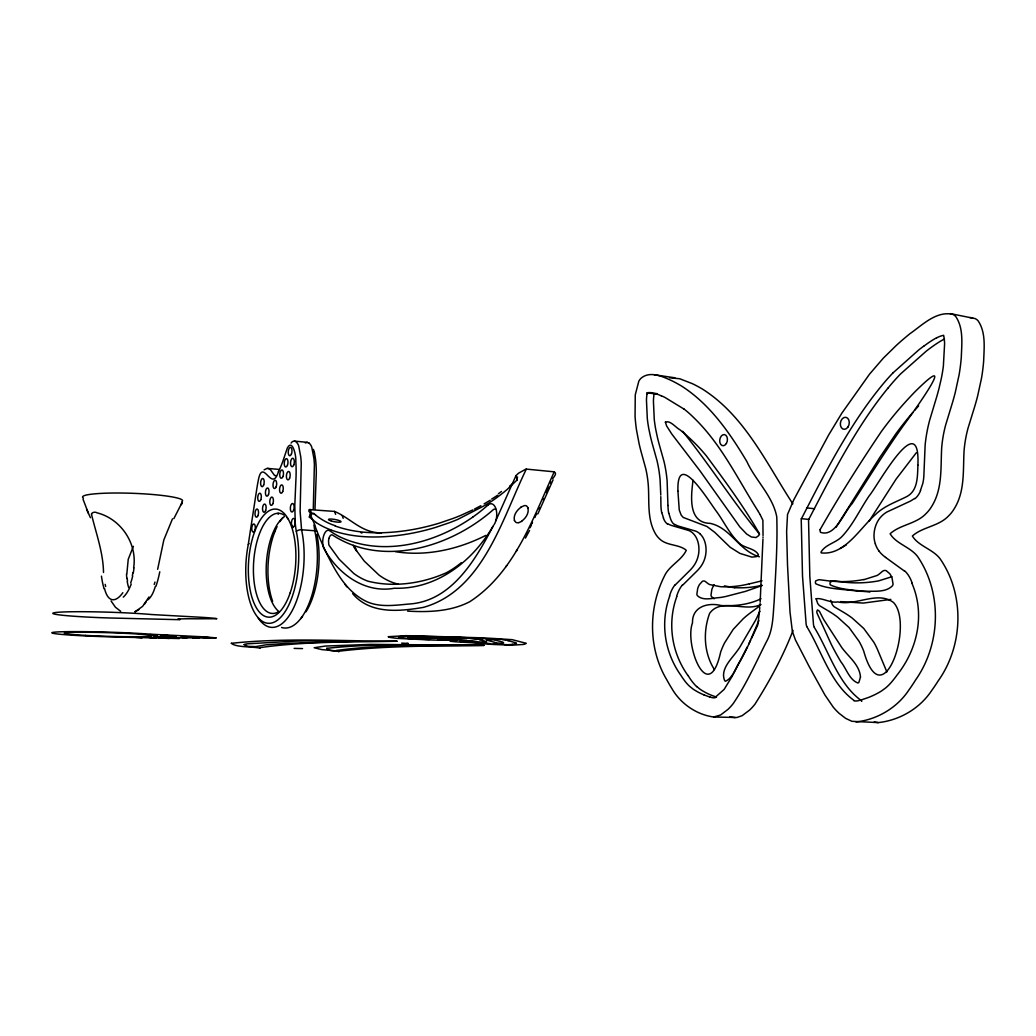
<?xml version="1.0" encoding="UTF-8"?>
<svg xmlns="http://www.w3.org/2000/svg" width="1036" height="1036" viewBox="0 0 1036 1036"><rect width="100%" height="100%" fill="white"/><g stroke="black" fill="none" stroke-linecap="round" stroke-linejoin="round"><path stroke-width="1.5" d="M313.286 509.233L314.387 464.452A57.485 25.278 -84.9 0 0 313.843 458.029L311.771 447.202A16.11 7.187 -84.6 0 0 310.761 445.091A17.664 7.887 -84.6 0 0 309.091 443.136M314.996 509.065L316.304 472.805A60.658 26.677 -85 0 0 315.514 458.948M763.027 535.521L762.897 520.681A20.461 14.219 -83.7 0 0 762.859 520.227L760.113 514.581M762.988 537.658L763.001 536.946M762.962 539.07L760.152 602.214M295.234 522.416L294.794 505.503L296.037 477.026A72.313 30.989 -85 0 0 295.804 461.318C296.335 456.462 292.761 438.655 287.477 447.694A20.5 9.039 -84.6 0 0 287.244 448.251L284.369 456.772M760.01 604.351L760.048 603.638M295.208 522.779L295.351 524.255A50.816 23.09 -85.3 0 0 296.309 531.39M759.777 607.549L759.634 609.414M759.543 610.554L758.093 623.167A23.491 16.33 -86.9 0 1 757.989 623.698L757.86 624.307A9.298 6.501 -87.1 0 1 757.692 624.967A5.568 3.898 -87.1 0 1 757.51 625.537L757.484 625.576M133.644 567.793C137.555 543.33 120.539 518.389 96.503 512.69M893.149 372.714A220.979 177.493 -82.2 0 0 880.885 386.635C848.432 426.495 824.449 474.035 801.268 519.075A21.342 15.462 -83.1 0 0 801.229 519.554L802.499 575.938L806.125 624.06A24.696 18.065 -86.9 0 0 806.228 624.591L806.384 625.291A9.661 7.019 -87.1 0 0 806.539 625.874A5.763 4.183 -87.2 0 0 806.733 626.443L806.759 626.482M646.943 394.315L647.176 392.774A29.358 18.868 -81.4 0 1 650.025 392.618L650.194 392.605A41.932 26.962 -81.7 0 1 651.605 392.748L652.032 392.812M248.277 544.418L257.019 487.412A101.062 45.014 -85.3 0 1 257.847 482.672A58.443 25.537 -85.2 0 1 258.081 481.52C262.587 455.167 271.587 494.366 278.451 471.626M654.117 393.758L653.884 395.286A39.329 25.719 -80.4 0 0 653.431 401.178L654.26 419.476A111.577 75.149 -79.6 0 0 655.762 429.551L657.212 436.467A197.837 137.011 -77.7 0 0 659.038 443.771L663.934 461.214A96.011 60.567 -83.8 0 1 667.119 480.924L667.935 505.464M132.971 572.597L132.349 575.679M693.032 480.264C691.103 495.752 687.632 522.934 710.217 523.374C730.833 527.816 739.328 551.152 759.375 556.785M157.653 569.308L163.83 539.937L172.494 518.816M316.226 522.52L309.388 517.106L310.347 513.196L308.793 511.046L309.129 509.595L334.55 511.421C350.544 518.052 361.603 533.113 381.546 532.892M793.045 630.432C783.087 656.202 769.683 681.04 754.843 704.35A69.295 47.63 -88.1 0 1 749.546 710.126L742.1 715.695L736.855 717.508L713.623 717.003C696.334 714.607 680.406 703.548 671.768 688.357A173.841 122.131 -85.2 0 1 666.77 679.758C647.668 647.785 648.303 606.215 665.604 573.802C671.004 564.801 681.934 559.699 686.272 550.297C679.046 543.978 666.511 546.076 659.336 538.642A28.969 19.114 -83.8 0 1 655.464 533.786C647.073 519.282 649.352 502.136 648.355 486.156A78.878 49.495 -83.8 0 0 645.609 468.065L640.947 451.191A216.628 149.378 -77.8 0 1 639.07 443.537L636.492 429.888A127.635 85.496 -79.7 0 1 635.806 424.669A134.253 90.145 -79.6 0 1 635.055 416.252L635.262 394.845L638.811 381.222A12.186 7.77 -80.5 0 1 640.883 378.386C649.676 370.59 662.444 376.405 671.509 380.6A259.881 165.177 -87.1 0 1 681.649 386.117C710.074 404.286 729.875 433.074 746.891 461.59C755.542 480.549 772.843 496.05 776.767 516.899C777.66 545.208 775.563 573.53 774.151 601.786C772.973 615.306 773.27 629.733 766.368 641.906C755.775 662.677 746.386 684.304 733.203 703.599A69.826 47.332 -88 0 1 727.932 709.427L720.525 715.034L713.623 717.003M669.722 596.05C660.1 622.623 664.465 652.253 680.846 675.265A112.523 77.998 -86.2 0 0 682.102 677.194L684.148 680.108A55.789 38.008 -87.6 0 0 689.51 686.22L692.67 688.772A73.556 50.285 -87.1 0 0 695.065 690.365L698.018 692.074A129.137 89.005 -85.3 0 0 703.884 694.845M676.806 596.555C667.158 623.063 671.561 652.654 687.982 675.576M284.123 457.511L282.919 461.059A60.723 25.835 -84.3 0 1 278.451 471.639M181.986 502.719L173.854 518.609M91.453 514.128C95.947 533.048 103.212 552.33 103.509 572.481M920.421 490.546L922.778 483.54A34.538 26.094 -80.6 0 0 923.931 474.112L925.148 444.897A125.343 100.855 -76.8 0 1 929.616 420.357L936.505 397.513A200.906 140.106 -77.5 0 0 939.121 387.969L941.193 379.021A121.73 87.827 -77 0 0 943.369 366.187L944.599 343.745A45.921 34.097 -75.4 0 0 943.964 336.907L943.628 335.314A35.522 26.975 -75.2 0 0 939.522 336.532L939.289 336.609A50.777 38.746 -75.8 0 0 937.269 337.542L936.673 337.84M552.693 478.658C554.079 476.677 557.381 473.387 554.234 471.833L526.016 469.062L518.635 473.141L516.006 475.602L495.739 520.875M758.831 620.59L748.911 643.991A197.475 127.985 -84.7 0 1 746.347 649.365A237.969 151.852 -84.1 0 1 740.209 661.136C735.469 667.534 733.125 677.777 725.601 681.222A3.173 2.189 -88.9 0 1 724.708 680.717C719.878 669.515 731.235 659.272 737.218 650.906A96.387 64.892 -85.8 0 0 739.471 647.746L755.542 620.279A65.941 45.157 -85.7 0 0 757.562 616.161L757.938 615.319M757.394 625.822L751.488 638.409M526.353 469.075C502.253 518.401 483.229 590.533 423.4 607.381C399.417 611.447 370.24 614.503 352.667 593.654M554.234 471.833C532.996 518.233 514.555 572.662 469.671 601.761C450.751 611.564 428.464 612.354 407.601 611.098M550.997 482.154L550.569 483.164M553.069 479.875L537.839 513.908M548.381 488.254L548.847 487.179M547.448 490.391L547.914 489.329M546.503 492.527L546.982 491.465M758.274 614.542L759.336 612.289A9.57 6.76 -86.9 0 1 759.945 611.292M543.201 499.935L543.68 498.873M538.979 509.052L539.562 507.821M536.052 515.138L536.635 513.934M750.569 640.313L748.691 644.094M534.874 517.547L535.47 516.342M747.293 646.904L733.695 673.4M531.895 523.491L532.491 522.312M493.265 525.77C475.705 559.505 451.748 601.165 409.298 604.014C395.26 605.218 380.303 607.614 366.964 601.735C345.882 591.893 334.615 569.929 324.941 549.961C321.51 542.514 318.389 534.926 315.462 527.272C315.255 523.309 304.856 508.016 315.527 514.762M531.313 524.617L530.937 525.369M733.203 674.358L732.698 675.317M732.193 676.262L724.138 689.393L715.254 697.293M529.577 530.38L525.433 538.098M526.638 533.475L527.078 532.672M148.99 596.982L142.605 606.384L134.835 611.9L138.837 609.66M836.091 527.207L879.94 457.264L895.946 433.721A348.472 297.138 -90 0 1 912.833 412.445M133.359 546.322L128.231 559.323L126.832 573.918M516.226 551.411L517.068 550.051M868.997 521.354L896.127 479.072L916.381 452.68M714.128 584.77L713.545 585.69A17.793 12.212 -86.2 0 0 711.836 589.523L710.994 595.182A3.755 2.564 -86.1 0 0 711.473 596.619L714.218 598.782M493.913 524.967L493.991 524.863A12.121 6.462 -85.1 0 0 495.998 509A12.121 6.462 -85.1 0 0 487.969 505.024M492.877 526.521C472.261 561.564 436.596 589.562 394.392 588.241C364.789 593.667 337.995 573.879 324.203 548.989A8.987 4.131 -85.8 0 1 323.025 545.687M145.959 602.175L144.328 604.389M505.788 566.783L506.682 565.578M888.266 387.775C856.319 426.379 830.471 477.648 808.598 519.722A21.29 15.488 -83.1 0 0 808.546 520.305L809.828 576.547L813.48 624.54A24.631 18.091 -86.9 0 0 813.584 625.071L813.739 625.757A9.622 7.032 -87.1 0 0 813.895 626.353A5.75 4.196 -87.2 0 0 814.102 626.922L814.115 626.961M675.381 584.809L689.782 570.525A57.666 38.073 -84.1 0 0 691.763 568.388L692.67 567.301A31.054 20.668 -84.7 0 0 693.861 565.708L694.871 564.141A22.041 14.724 -84.8 0 0 697.953 556.915A20.319 13.585 -84.8 0 0 698.912 550.932A20.409 13.649 -84.9 0 0 693.162 533.462L692.683 532.957A23.504 15.695 -84.9 0 0 691.413 531.96L690.248 531.235A33.398 22.274 -85.2 0 0 688.81 530.51L671.173 525.356A71.769 47.591 -82 0 1 670.175 524.967L667.585 523.698M682.465 585.34L696.891 571.108A57.524 38.164 -84.1 0 0 698.873 568.971L699.779 567.883A30.976 20.72 -84.7 0 0 700.983 566.291L701.994 564.737A21.989 14.763 -84.8 0 0 705.076 557.523A20.267 13.61 -84.8 0 0 706.034 551.566A20.357 13.675 -84.8 0 0 700.258 534.123M517.599 476.987A5.102 3.509 43.1 0 0 517.184 479.901L506.98 489.614A320.163 158.443 -79.8 0 1 486.557 504.467M893.162 372.727L918.893 349.805A261.137 212.678 -83.7 0 1 922.61 346.969L923.607 346.231M264.128 469.839L267.159 468.35L278.969 469.425M498.484 493.706L501.463 491.465M914.684 498.445L911.33 500.556A81.624 60.969 -78.6 0 1 909.984 501.307L886.907 512.004A38.151 29.047 -83.6 0 0 885.068 513.196L883.734 514.206A26.755 20.306 -83.2 0 0 882.089 515.669L881.351 516.407A23.18 17.573 -83.1 0 0 874.047 537.399A23.077 17.495 -83.1 0 0 875.342 543.822M472.74 517.119C435.418 543.162 384.136 556.954 340.999 537.399A296.503 139.51 -81.1 0 1 329.642 530.73A10.412 4.779 -85.8 0 0 323.53 536.208A10.878 4.999 -85.8 0 0 322.714 543.11A9.829 4.52 -85.8 0 0 323.012 545.7M305.387 442.981L307.083 442.346L309.091 443.136M520.94 507.109L524.203 505.672A4.766 3.354 -34.9 0 1 526.495 505.866L528.334 508.054M490.209 500.246L484.11 503.897M486.57 504.545L457.795 519.386A686.583 309.453 -75.8 0 1 449.261 522.779L435.599 527.402A899.403 386.169 -73.9 0 1 402.771 534.796C378.839 538.241 353.703 538.319 330.73 529.914M840.274 548.458L846.308 544.897M760.994 598.782C748.756 604.7 734.679 606.28 721.224 605.555C708.158 602.188 691.97 606.526 692.501 622.843C684.11 644.78 708.391 707.161 720.667 652.02A67.288 47.358 -89.2 0 1 724.578 642.89L733.203 629.396L743.265 618.699A138.915 99.482 88.7 0 1 750.647 612.652L759.634 606.034A13.118 9.194 -86.1 0 0 760.903 604.454M521.691 521.393L518.855 522.61M157.045 634.848L149.715 634.667L157.096 634.887M891.905 576.715L878.657 580.872A209.311 153.017 -77.1 0 1 845.441 582.284L833.604 580.859L830.419 581.999A2.253 1.658 -85.5 0 0 830.354 584.913C842.346 590.416 856.876 590.041 869.877 592.074M761.887 585.599L745.648 591.323L725.951 596.451A267.016 177.117 -78.3 0 1 720.227 597.513C712.975 597.837 703.185 601.346 697.332 595.596A3.781 2.551 -86.1 0 1 696.865 594.159L697.707 588.461A17.884 12.16 -86.2 0 1 699.417 584.615L702.343 581.351A5.983 4.053 -85.9 0 1 705.153 581.364L707.446 583.164A22.675 15.462 -85.1 0 0 709.608 584.55L720.525 586.713A195.26 132.543 -79.6 0 0 749.378 583.799M480.885 505.71L474.436 509.103M176.224 636.907L172.287 636.622M944.431 339.018L944.133 339.173A86.48 67.016 -76.8 0 0 938.862 342.191A156.151 123.75 -79.3 0 0 931.053 347.539L930.043 348.264A260.334 212.898 -83.7 0 0 926.326 351.087L900.569 373.931A220.305 177.687 -82.2 0 0 888.279 387.788M472.83 509.906L461.667 515.009A679.992 307.498 -75.8 0 1 453.185 518.401L439.588 523.05A892.164 384.278 -73.9 0 1 406.876 530.51C383.061 534.006 358.055 534.213 335.133 525.977M485.819 535.405C458.21 549.378 426.327 556.617 395.506 551.683M448.64 639.238L451.903 638.927A100.013 4.273 1.2 0 1 466.265 638.396L470.681 638.293A32.673 1.476 1.3 0 0 471.639 638.28L472.973 638.215M186.83 636.726L190.779 636.972M516.032 643.589L513.183 644.237A112.626 4.792 1.3 0 1 512.6 644.327L512.431 644.353M192.217 637.399L199.43 637.606L198.342 637.464M448.536 639.29L438.798 639.108L446.166 638.694A135.599 5.685 1.1 0 1 451.89 638.526L472.403 638.15M276.236 475.718L274.566 475.459L270.5 469.813A24.903 10.697 -85.2 0 0 268.92 468.751L267.754 468.401M860.489 700.181L867.741 697.733A138.306 102.098 -84.7 0 0 874.98 694.612L878.67 692.67A80.186 59.79 -87 0 0 881.688 690.844L885.689 687.917A61.202 45.778 -87.7 0 0 892.566 680.872L895.233 677.505A119.269 87.646 -86 0 0 896.878 675.252C917.637 649.3 925.355 613.985 911.784 582.931M302.538 648.588L294.133 648.394M749.378 583.864L762.056 580.808M760.411 604.752C744.495 612.159 720.991 597.513 709.621 613.364C702.926 631.455 703.845 653.081 714.4 669.58M863.933 579.655L877.155 575.459A24.929 18.7 -84.1 0 0 879.81 573.555L882.659 571.16A6.682 5.063 -85.1 0 1 886.168 570.629L889.833 573.776A19.839 14.983 -85.6 0 1 891.996 577.816L893.058 584.097A4.248 3.225 -85.4 0 1 892.449 585.793C885.379 593.006 873.465 590.74 864.27 591.401A298.718 216.822 -74 0 1 857.497 591.09C843.731 589.16 828.502 589.419 815.772 583.773A2.266 1.645 -85.5 0 1 815.837 580.795L819.023 579.668L830.82 581.157M413.558 636.57L428.917 636.751A126.25 5.309 1.3 0 1 444.612 637.101L455.607 637.386M460.282 641.232L460.696 641.18A38.177 1.632 1.2 0 1 460.955 641.142L463.998 640.883M890.856 599.391L863.286 603.082L840.559 601.605M192.346 637.36L195.234 637.334M669.554 377.777L679.72 378.749L692.385 383.683A258.016 166.356 -87.2 0 1 702.602 389.173C744.858 416.019 766.407 463.299 792.851 503.872M464.439 640.844L466.265 640.675A17.988 0.777 1.3 0 0 466.55 640.624M460.243 637.554L457.86 637.541M855.956 721.95C876.987 719.722 897.111 707.821 908.844 690.08A179.513 130.225 -85 0 0 915.591 679.992C940.934 643.965 942.397 592.527 917.417 556.267C910.074 546.904 896.049 543.77 890.118 533.773C900.077 524.592 916.446 523.983 926.106 513.532A33.644 25.667 -80.8 0 0 931.506 506.733C942.76 488.992 940.533 467.586 941.698 447.656A102.732 82.634 -76.8 0 1 945.687 424.889L952.498 402.551A219.71 153.432 -77.4 0 0 955.283 392.411L959.142 374.579A139.316 100.699 -76.9 0 0 960.165 367.884A145.688 105.037 -77 0 0 961.304 357.226C961.758 343.771 963.7 328.373 955.814 316.602A14.815 11.15 -73.6 0 0 952.77 314.348C936.259 310.632 922.26 325.136 909.854 333.773A337.568 279.293 -86.4 0 0 896.438 345.299L883.242 358.236L869.489 374.216L841.854 413.17L828.632 435.016L793.9 499.598L787.528 514.452L786.622 531.481L787.502 564.775L790.002 611.952L792.346 631.312L795.402 639.872L809.038 666.277L824.876 694.923L833.242 707.148A77.48 58.327 -88.3 0 0 839.238 713.428L845.674 718.388L851.942 721.315L878.256 722.597C899.274 720.408 919.502 708.702 931.338 691.025A178.05 130.899 -85 0 0 938.098 681.028C963.532 645.402 964.892 594.185 939.807 558.365C932.4 549.054 918.375 545.972 912.366 536.026C922.403 526.91 938.745 526.379 948.484 516.006A33.359 25.77 -80.6 0 0 953.91 509.259C965.176 491.724 962.923 470.474 964.076 450.712A101.813 82.88 -76.4 0 1 968.038 428.14L974.876 406.008A217.974 154.247 -77.2 0 0 977.647 395.959L981.493 378.295A138.189 101.191 -76.6 0 0 982.516 371.652A144.509 105.542 -76.7 0 0 983.656 361.085C984.096 347.746 986.013 332.439 978.101 320.797A14.698 11.189 -73.2 0 0 975.044 318.57L950.362 313.623M127.622 637.166C131.041 637.218 119.8 636.998 122.727 637.023M141.401 637.541L142.502 637.451L135.509 637.308L140.987 637.541M406.462 643.576L408.275 643.46L401.67 643.123M159.57 637.101C164.115 637.153 149.326 636.816 155.866 637.01M185.845 637.244L180.808 637.244L190.65 636.933M164.115 638.021L162.911 638.059L166.55 638.046M405.607 636.208L401.191 636.48A68.609 3.03 1.2 0 0 399.676 636.661L399.106 636.764A39.407 1.748 1.3 0 0 398.73 636.842M189.381 637.062L190.482 637.036L189.73 636.842M164.038 637.71L165.384 637.632L162.432 637.697M189.174 637.062L185.716 636.972M159.272 637.101L157.187 637.062M127.221 637.166L123.854 637.088M437.619 639.665L449.365 639.717A31.054 1.334 1.3 0 1 451.152 639.73L452.007 639.73A16.706 0.725 1.3 0 1 453.224 639.743L466.744 640.429M196.892 637.671C204.895 637.787 186.221 637.334 195.338 637.632M154.092 634.938L156.812 634.926L149.78 634.692L153.716 634.938M165.164 635.586C174.488 635.728 154.506 635.236 164.064 635.56M186.545 636.713L183.592 636.751L187.283 636.726M172.002 636.622L169.192 636.648L176.211 636.855M200.414 637.295C209.777 637.451 189.795 636.92 199.352 637.269M156.591 636.751L153.82 636.777L160.748 636.985L156.876 636.764M146.762 636.933L143.926 636.972L151.01 637.205L147.047 636.933M124.449 636.829L121.743 636.855L125.239 636.855M152.447 637.645C144.626 637.451 162.963 638.059 153.509 637.671M165.76 638.034L158.353 637.477L161.396 637.671M153.755 637.969C162.613 638.124 143.279 637.593 152.706 637.93M207.446 637.839C216.848 637.982 197.073 637.503 206.384 637.813M172.96 637.529C181.08 637.593 167.327 637.399 169.839 637.399M166.744 638.344C176.431 638.5 156.591 637.982 165.967 638.318M456.099 637.399L460.256 637.541M457.264 637.529L455.827 637.49A35.353 1.554 1.3 0 0 453.198 637.425L440.365 637.179A103.742 4.403 1.3 0 0 436.933 637.127L434.434 637.088A54.196 2.357 1.3 0 0 431.339 637.036L423.582 636.946A19.878 0.894 1.3 0 1 420.24 636.881L413.597 636.596M454.61 637.114L417.378 636.311A24.916 1.101 1.3 0 0 405.542 636.208M195.597 637.347L198.135 637.451M172.546 636.933L176.133 636.92L169.075 636.713L175.939 637.451L174.061 637.282M184.291 637.49C193.344 637.606 180.083 637.373 181.74 637.373M172.624 637.516L171.251 637.477M147.384 637.244C157.848 637.438 137.697 636.894 147.034 637.231M124.812 636.842L128.71 637.075L126.483 636.894M138.992 637.231C129.176 637.01 147.073 637.541 140.3 637.269M166.123 638.034L169.93 638.28L166.822 638.059M207.122 637.541L203.328 637.567L210.502 637.775L207.407 637.541M172.52 637.218L168.829 637.231L172.779 637.231M969.903 317.612L972.636 317.832M455.011 637.127L501.385 639.458M429.448 639.51L416.822 639.031M187.607 636.739L188.604 636.777M172.805 637.231L173.763 637.269M183.942 637.477L182.129 637.399M156.837 637.049L156.177 637.023M125.524 636.855L126.25 636.881M139.342 637.231L139.989 637.257M507.679 644.703L507.174 644.69A20.901 0.881 1.2 0 1 504.415 644.56L504.26 644.547M735.159 717.637L729.81 716.847M170.953 637.464L170.098 637.412M413.066 638.862L410.45 638.694M465.708 641.854L475.796 642.424A52.797 2.201 1.3 0 1 482.97 642.955L486.609 643.291M166.809 635.366L160.865 635.288L168.156 635.508L167.081 635.379M734.744 587.8L724.332 585.884M410.114 638.681L399.391 637.399M492.942 643.835L493.201 643.861A58.404 2.486 1.2 0 0 496.904 644.12M307.498 442.385L294.043 441.038L292.359 441.673A9.648 4.248 -84.5 0 0 291.116 443.084M487.684 643.395L488.448 643.46A101.334 4.351 1.1 0 0 490.831 643.667M478.58 643.356L474.864 643.006A43.279 1.8 1.3 0 0 468.194 642.527L457.135 641.906A21.471 0.919 1.2 0 1 454.791 641.737L450.505 641.271A15.579 0.66 1.2 0 1 450.064 641.077L456.837 640.3L436.104 640.106A20.034 0.868 1.3 0 1 432.167 640.028L397.979 638.422A52.098 2.305 1.3 0 1 394.807 638.098L390.973 637.567A91.544 4.066 1.2 0 1 389.406 637.257L388.202 636.7L405.439 635.69A37.62 1.671 1.3 0 1 410.334 635.728L480.147 637.787A574.889 20.137 1.6 0 1 493.291 638.448L512.211 639.665L526.275 643.33L524.76 644.146A143.68 6.125 1.4 0 1 522.986 644.483L512.069 645.182L493.939 644.496A69.762 2.966 1.2 0 1 489.458 644.224A67.832 2.888 1.2 0 1 485.729 643.952L483.398 643.77A118.842 5.115 1.1 0 1 478.58 643.356M878.256 722.597L874.216 721.962M801.32 518.647L809.103 519.45M806.72 507.899L814.516 508.741M647.176 392.774L655.153 393.913M654.169 374.734L674.928 377.803M460.269 641.401L462.496 641.634A16.162 0.686 1.2 0 0 465.527 641.841M502.318 639.588L505.918 640.313M509.103 640.934L516.109 642.864A113.714 4.83 1.3 0 1 516.148 643.576M508.521 640.818L507.226 640.572M399.456 637.412L399.52 637.425A35.392 1.567 1.3 0 1 398.523 637.14M294.457 441.077L296.024 441.828A17.729 7.809 -84.6 0 1 297.682 443.784A16.162 7.122 -84.6 0 1 298.679 445.907L300.725 456.759A57.692 25.019 -85 0 1 301.256 463.209L300.116 511.383L301.567 529.759A64.154 28.011 -86.1 0 1 293.149 608.792A64.154 28.011 -86.1 0 1 258.003 617.663M489.16 640.701L496.115 642.773M488.824 640.624L486.247 639.717L493.978 639.769M494.379 639.885L502.305 641.983A159.544 6.786 1.4 0 1 502.9 643.447L496.464 642.916M398.303 584.252L393.512 582.802A197.526 97.798 -83.1 0 1 379.008 575.071L364.206 561.046L354.118 547.474A4.688 2.214 -85.8 0 1 353.574 546.192L353.393 545.312M709.867 697.073L703.884 694.858M716.511 697.163L711.072 695.117A128.801 89.187 -85.3 0 1 705.192 692.359L702.227 690.649A73.375 50.388 -87.1 0 1 699.831 689.044L696.671 686.492M861.434 700.673C837.8 683.592 829.111 651.437 814.283 627.35M853.975 700.401C830.315 683.19 821.639 650.958 806.863 626.741M661.369 395.778L662.082 396.089A204.61 130.562 -86.2 0 1 664.801 397.345L684.136 409.155M674.63 524.384L677.22 525.64A71.601 47.695 -82 0 0 678.23 526.042L695.894 531.183A33.307 22.326 -85.2 0 1 697.345 531.908L698.51 532.634A23.452 15.734 -84.9 0 1 699.701 533.553L700.284 534.084M120.694 611.318L115.372 607.161L111.059 600.958M885.586 557.42L904.26 570.94M759.608 534.213C732.504 501.126 709.556 464.62 682.595 431.313M879.163 551.269L880.432 552.81A35.535 27.027 -82.7 0 0 881.947 554.364L883.086 555.4A67.055 51.269 -81.3 0 0 885.586 557.407M345.066 584.421L346.775 586.816M886.894 671.963L878.463 651.812A69.282 50.906 -89.7 0 0 873.814 642.203L863.739 628.451L852.265 618.116A137.684 99.055 88.5 0 0 844.029 612.587L834.213 606.772A13.636 10.062 -86 0 1 832.297 604.506L830.704 600.323M757.704 510.541C737.593 478.774 721.237 444.068 693.744 417.637A176.107 112.989 -85.5 0 0 684.148 409.129M758.08 511.149L759.764 513.973M313.377 449.365L314.374 452.253M356.591 550.764L355.892 549.248M355.607 548.653L354.972 547.267M83.009 499.171L88.384 513.208M90.43 517.676L86.558 509.246M514.335 520.499L515.889 522.364A5.05 3.432 -31.9 0 0 518.855 522.61M663.493 518.052L661.784 512.535M343.188 518.285L342.281 515.786M334.55 511.421L335.625 514.374M310.14 509.414L311.188 512.38M516.006 475.602L517.184 479.901M668.803 513.234L670.525 518.751A15.281 10.14 -83.7 0 0 674.514 524.695M314.413 452.434L315.41 458.378M127.545 581.118L127.156 578.321M313.934 524.954L314.776 530.769A63.921 28.296 -86.1 0 1 310.709 599.028A63.921 28.296 -86.1 0 1 281.598 627.479M660.774 495.091L660.113 480.147A96.244 60.425 -83.8 0 0 656.941 460.385L652.058 442.903A198.355 136.752 -77.8 0 1 650.245 435.586L648.795 428.658A111.862 74.98 -79.6 0 1 647.306 418.544L646.464 400.207A39.433 25.667 -80.5 0 1 646.93 394.315M660.8 496.645L660.916 504.739A30.186 20.047 -83.4 0 0 661.68 512.587M654.117 393.732A29.293 18.907 -81.4 0 1 656.966 393.602M668.712 513.286A30.109 20.085 -83.4 0 1 667.987 505.451M676.625 596.464A26.936 18.143 -86.5 0 1 682.323 585.081M696.619 686.622A65.851 45.221 -87.4 0 1 688.072 675.459M762.043 585.314A194.276 133.074 -79.5 0 1 734.757 587.658M715.28 697.694A17.897 12.212 -88.9 0 1 709.906 696.865M669.554 595.959A27.001 18.104 -86.5 0 1 675.239 584.55M667.469 524.022A15.32 10.114 -83.7 0 1 663.403 518.13M652.045 392.709A98.847 63.572 -83.3 0 1 661.344 395.881M860.424 699.96A19.529 14.556 -89.6 0 1 854.014 700.867M904.441 570.603A30.614 23.284 -85.9 0 1 912.017 582.802M879.175 551.256A25.071 19.024 -83.1 0 1 875.329 543.835M920.551 490.611A17.729 13.494 -80.7 0 1 914.982 498.679M923.646 346.335A121.445 94.781 -78.1 0 1 936.648 337.723M861.848 701.191A19.477 14.569 -89.7 0 1 861.473 701.139M863.92 579.512A210.45 152.538 -77.3 0 1 830.833 581.092M914.762 410.23A427.777 371.769 84.7 0 1 918.634 405.879M512.38 644.34A53.561 2.253 1.3 0 1 509.919 644.612L509.79 644.612A22.507 0.945 1.2 0 1 509.194 644.651L509.129 644.664A15.734 0.66 1.2 0 1 507.886 644.716M527.92 508.236A13.572 9.531 -33.2 0 1 521.574 521.25M514.516 520.409A13.546 9.194 -33.4 0 1 521.03 507.226M356.164 550.634A8.884 4.222 -85.8 0 1 355.335 548.031A9.738 4.623 -85.8 0 1 355.102 546.529M309.388 517.106A4.222 3.548 -47.2 0 1 314.102 513.493M328.995 538.319A6.151 2.836 -85.8 0 1 332.621 535.094C382.97 567.974 451.023 546.956 493.097 509.829A7.122 3.807 -85.1 0 1 495.804 509.298M328.995 538.319A6.876 3.173 -85.8 0 0 328.541 540.87L328.762 544.379A4.727 2.176 -85.8 0 0 329.306 545.674L339.199 559.31L353.716 573.413A198.964 96.18 -83.1 0 0 367.961 581.183C393.693 587.697 422.429 583.514 446.464 572.701A205.387 102.292 -82.8 0 0 461.396 562.626M532.103 522.714A11.927 6.553 -85 0 1 531.999 523.102M531.494 524.695A11.966 6.566 -85 0 1 529.927 527.816M361.02 532.776A10.308 4.895 -85.8 0 1 361.875 533.087M487.969 505.063A310.14 151.696 -80.4 0 1 472.74 517.106M335.172 525.692A255.257 118.337 -81.6 0 1 315.475 515.009M512.833 483.398A279.526 140.21 -80.3 0 1 509.608 486.156M497.668 495.195A279.526 140.21 -80.3 0 1 491.673 499.041M330.73 529.836A295.221 136.441 -81.1 0 1 316.213 522.584M83.411 498.07A50.829 5.633 2.1 0 1 84.24 495.661A48.057 5.322 2.1 0 1 87.697 494.755A50.816 5.633 2.1 0 1 108.107 493.123A48.07 5.335 2.1 0 1 117.288 493.006A50.803 5.633 2.1 0 1 147.06 494.068A48.07 5.335 2.1 0 1 156.306 494.832A50.816 5.633 2.1 0 1 176.988 497.927A48.032 5.322 2.1 0 1 180.64 499.067A50.829 5.633 2.1 0 1 181.896 501.541M155.296 586.48A42.528 16.252 87.2 0 1 147.837 599.844M154.973 582.064A42.398 13.222 -84.1 0 1 154.222 584.472M159.777 571.781A41.88 11.862 -83 0 1 155.905 586.376M126.845 578.554A41.44 22.805 -76.9 0 1 126.496 574.112M127.221 581.468A42.191 19.982 -80.8 0 0 128.063 585.47A42.398 18.92 -82.4 0 0 128.697 587.593M122.844 592.696A42.787 15.164 -79.5 0 1 104.558 588.577M105.685 586.505A42.722 12.989 -88.8 0 1 105.154 584.343M104.118 588.837A42.23 11.629 89.8 0 1 101.45 576.145M91.556 514.206A26.729 7.822 39.1 0 1 96.141 512.315M133.994 567.948A41.932 23.232 87.2 0 1 133.294 572.817M132.686 576.029A42.567 20.085 89.9 0 1 131.507 580.484A42.722 18.868 -88.9 0 1 130.678 582.88M131.222 584.032A42.852 18.104 -87.9 0 1 123.258 597.163M274.721 531.118A4.079 1.774 -85.7 0 1 274.061 532.75M278.179 513.247A4.079 1.774 -85.4 0 1 278.218 514.348M278.386 611.849A50.194 21.911 -86.1 0 1 253.613 562.82A50.194 21.911 -86.1 0 1 284.11 515.112M286.946 517.547A50.194 21.911 -86.1 0 1 288.28 519.127M291.867 525.239A50.194 21.911 -86.1 0 1 292.916 527.7M272.649 601.346A53.859 23.919 -86.1 0 1 277.078 526.638M279.875 521.665A53.859 23.919 -86.1 0 1 282.919 517.521M278.995 611.616A50.013 22.132 -86.1 0 1 266.369 563.649A50.013 22.132 -86.1 0 1 284.628 516.459M248.264 544.56A60.295 26.237 -86.1 0 0 272.118 622.882A60.295 26.237 -86.1 0 0 296.335 531.481A4.002 1.904 -11.2 0 1 301.58 529.759L314.776 530.769A3.989 1.878 -11.4 0 1 316.511 531.287M248.731 543.796A3.807 0.816 10.1 0 1 249.145 543.77M316.886 534.278A59.971 26.638 -86.1 0 1 305.996 611.797M302.512 616.601A59.971 26.638 -86.1 0 1 300.686 618.596M860.476 677.052L858.87 682.426A3.445 2.564 -89.6 0 1 857.821 682.983C849.365 679.771 846.399 668.673 840.999 661.965A306.229 248.381 -77.8 0 1 834.11 649.844A244.548 195.182 -80.5 0 1 831.273 644.353L817.106 613.286A4.338 3.173 -86.7 0 1 816.808 611.447L817.469 609.932L818.932 610.813A9.868 7.174 -87 0 1 819.916 612.185L821.846 616.006A72.157 54.066 -85 0 0 824.034 620.085L841.841 647.655A109.415 83.618 -84.6 0 0 844.392 650.88C850.906 658.663 859.725 666.2 860.476 677.052M677.933 491.219L679.253 510.036L681.17 515.086L683.242 517.456L706.902 526.456L714.762 532.336L730.186 547.28L739.963 553.418L751.916 557.122L756.591 556.604L758.417 554.661C754.609 547.979 744.444 548.42 739.031 543.019C729.486 533.903 723.931 521.548 716.174 511.02C708.585 501.01 676.586 447.889 677.933 491.219M816.122 598.795L817.702 603.444A13.714 10.036 -86 0 0 819.605 605.723L829.383 611.564A138.423 98.718 88.6 0 1 837.593 617.119L849.028 627.505L859.064 641.336A69.658 50.738 -89.6 0 1 863.687 650.984C882.62 718.803 914.399 623.918 893.446 602.447C877.492 590.533 856.047 606.177 837.8 601.89C831.001 603.47 821.38 597.358 816.122 598.795M917.909 465.19C917.443 476.068 918.077 490.429 906.979 496.477C896.257 501.942 884.433 505.801 875.614 514.413C859.763 528.205 844.923 555.503 821.25 552.913L820.978 552.175C825.368 544.276 836.492 542.812 842.462 536.013C853.418 524.112 860.152 509.065 869.23 495.791C878.165 485.094 920.356 406.721 917.909 465.19M665.384 422.131L666.64 425.977L671.742 433.954L699.805 470.603L739.795 526.845L746.619 533.993L751.385 536.985L756.06 537.529L758.805 535.508A3.03 2.124 -84 0 0 759.284 533.514C743.965 506.682 724.915 480.95 706.384 455.892A261.694 164.892 -88.1 0 0 693.032 441.401A309.557 192.722 -89.1 0 0 679.953 429.81C675.731 427.609 670.175 419.969 665.384 422.131M820.123 529.603L820.059 530.38A3.16 2.292 -83.5 0 0 820.577 532.349C835.249 537.567 843.939 512.134 852.058 503.729C868.958 477.466 885.379 450.854 903.534 425.407C910.644 415.85 962.107 345.105 915.267 391.491A430.536 371.419 85.1 0 0 898.134 410.269A350.686 296.697 -89.8 0 0 881.26 431.675C859.789 463.519 839.018 496.335 820.123 529.603M466.822 641.245L472.144 641.75A48.899 2.124 1.2 0 0 475.925 641.97L486.829 642.022L484.459 640.999A322.753 13.533 1.6 0 0 482.413 640.494L479.267 639.6L482.828 638.953L479.409 638.94L466.822 641.245M216.628 618.725L196.128 618.816A47.85 2.383 1.6 0 0 188.397 618.751L177.972 618.945L179.966 619.528A21.523 1.075 1.7 0 1 179.863 619.696L109.143 617.974A56.138 2.875 1.8 0 1 57.653 612.315A56.138 2.875 1.8 0 1 151.528 614.529L203.237 617.404A49.624 2.512 1.7 0 1 207.886 617.728L215.048 618.337A13.818 0.712 1.6 0 1 216.097 618.505A15.151 0.777 1.6 0 1 216.628 618.725M182.025 502.577L181.339 504.532L182.025 502.577M216.045 637.917L195.519 637.904A47.889 1.93 1.6 0 0 187.788 637.813L177.363 637.943L179.357 638.409A21.536 0.868 1.6 0 1 179.241 638.539L108.651 636.816A56.19 2.331 1.7 0 1 56.85 631.986A56.19 2.331 1.7 0 1 150.855 634.226L202.629 636.79A49.676 2.033 1.6 0 1 207.291 637.075L216.045 637.917M339.355 651.165L321.95 649.637L314.154 647.746L325.291 646.063L370.344 644.379L483.98 645.324C435.793 646.166 387.257 645.48 339.355 651.165M244.172 644.599L247.98 646.36L255.737 646.606L266.045 644.845L287.451 643.278L358.676 641.142L311.577 640.857A138.448 5.413 1.3 0 0 295.143 641.129L247.241 643.822A135.509 5.193 1.4 0 0 244.172 644.599M326.858 648.316C327.013 651.268 336.208 650.504 339.096 651.631L336.441 650.466C385.133 643.809 434.874 645.998 483.98 645.324C431.662 645.402 378.956 642.773 326.858 648.316M158.262 637.412L165.281 637.593L158.353 637.399M231.352 643.304C236.091 647.565 252.227 646.373 260.114 648.173L259.842 647.681C305.167 641.154 351.476 642.294 397.228 641.219C341.997 641.206 286.389 637.503 231.352 643.304M196.231 637.01L203.444 637.218L196.27 636.998M407.705 637.14L419.036 638.318A33.812 1.502 1.3 0 0 423.284 638.513L465.617 637.813L455.542 637.697A72.805 3.354 1.3 0 1 448.653 637.697L430.07 637.477A35.859 1.619 1.3 0 1 424.359 637.334L407.705 637.14M726.391 443.46A5.633 3.82 -81.2 0 0 724.436 434.589A5.633 3.82 -81.2 0 0 719.865 442.411A5.633 3.82 -81.2 0 0 726.391 443.46M847.953 427.052A6.074 4.416 -79.2 0 0 845.998 417.34A6.074 4.416 -79.2 0 0 840.468 425.498A6.074 4.416 -79.2 0 0 847.953 427.052M331.365 521.017A6.397 1.153 10.1 0 0 341.051 521.743A6.397 1.153 10.1 0 0 331.857 519.075A6.397 1.153 10.1 0 0 331.365 521.017M263.701 484.9A4.118 1.761 -85 0 0 262.846 478.464A4.118 1.761 -85 0 0 260.683 484.304A4.118 1.761 -85 0 0 263.701 484.9M254.817 530.432A4.092 1.748 -85.7 0 0 253.988 523.97A4.092 1.748 -85.7 0 0 251.852 529.694A4.092 1.748 -85.7 0 0 254.817 530.432M265.63 510.541A4.131 1.774 -85.4 0 0 264.776 504.053A4.131 1.774 -85.4 0 0 262.6 509.867A4.131 1.774 -85.4 0 0 265.63 510.541M268.531 494.444A4.144 1.787 -85.1 0 0 267.676 487.969A4.144 1.787 -85.1 0 0 265.488 493.822A4.144 1.787 -85.1 0 0 268.531 494.444M272.908 503.613A4.17 1.8 -85.3 0 0 272.028 497.073A4.17 1.8 -85.3 0 0 269.826 502.952A4.17 1.8 -85.3 0 0 272.908 503.613M276.159 486.79A4.17 1.813 -85 0 0 275.278 480.264A4.17 1.813 -85 0 0 273.064 486.182A4.17 1.813 -85 0 0 276.159 486.79M282.957 476.495A4.196 1.839 -84.9 0 0 282.064 469.943A4.196 1.839 -84.9 0 0 279.824 475.912A4.196 1.839 -84.9 0 0 282.957 476.495M282.75 491.465A4.209 1.839 -85.1 0 0 281.857 484.887A4.209 1.839 -85.1 0 0 279.616 490.831A4.209 1.839 -85.1 0 0 282.75 491.465M294.794 524.928A4.273 1.891 -85.5 0 0 293.654 518.414A4.273 1.891 -85.5 0 0 291.517 524.656A4.273 1.891 -85.5 0 0 294.794 524.928M293.628 510.178A4.261 1.878 -85.3 0 0 292.696 503.496A4.261 1.878 -85.3 0 0 290.404 509.479A4.261 1.878 -85.3 0 0 293.628 510.178M260.813 499.65A4.105 1.761 -85.2 0 0 259.971 493.214A4.105 1.761 -85.2 0 0 257.809 499.015A4.105 1.761 -85.2 0 0 260.813 499.65M258.042 515.501A4.105 1.748 -85.5 0 0 257.2 509.039A4.105 1.748 -85.5 0 0 255.063 514.801A4.105 1.748 -85.5 0 0 258.042 515.501M287.464 465.19A4.222 1.852 -84.7 0 0 286.571 458.637A4.222 1.852 -84.7 0 0 284.304 464.646A4.222 1.852 -84.7 0 0 287.464 465.19M291.479 453.897A4.235 1.852 -84.5 0 0 290.572 447.332A4.235 1.852 -84.5 0 0 288.306 453.392A4.235 1.852 -84.5 0 0 291.479 453.897M289.653 478.062A4.235 1.865 -84.9 0 0 288.746 471.458A4.235 1.865 -84.9 0 0 286.467 477.479A4.235 1.865 -84.9 0 0 289.653 478.062M293.81 464.853A4.248 1.865 -84.7 0 0 292.89 458.262A4.248 1.865 -84.7 0 0 290.598 464.309A4.248 1.865 -84.7 0 0 293.81 464.853M290.209 592.773A54.157 23.556 -86.1 0 0 276.405 509.155A54.157 23.556 -86.1 0 0 249.689 587.425A54.157 23.556 -86.1 0 0 290.209 592.773M85.47 635.392A43.965 1.826 1.7 0 0 151.968 635.819A43.965 1.826 1.7 0 0 86.623 632.271A43.965 1.826 1.7 0 0 85.47 635.392"/></g></svg>
